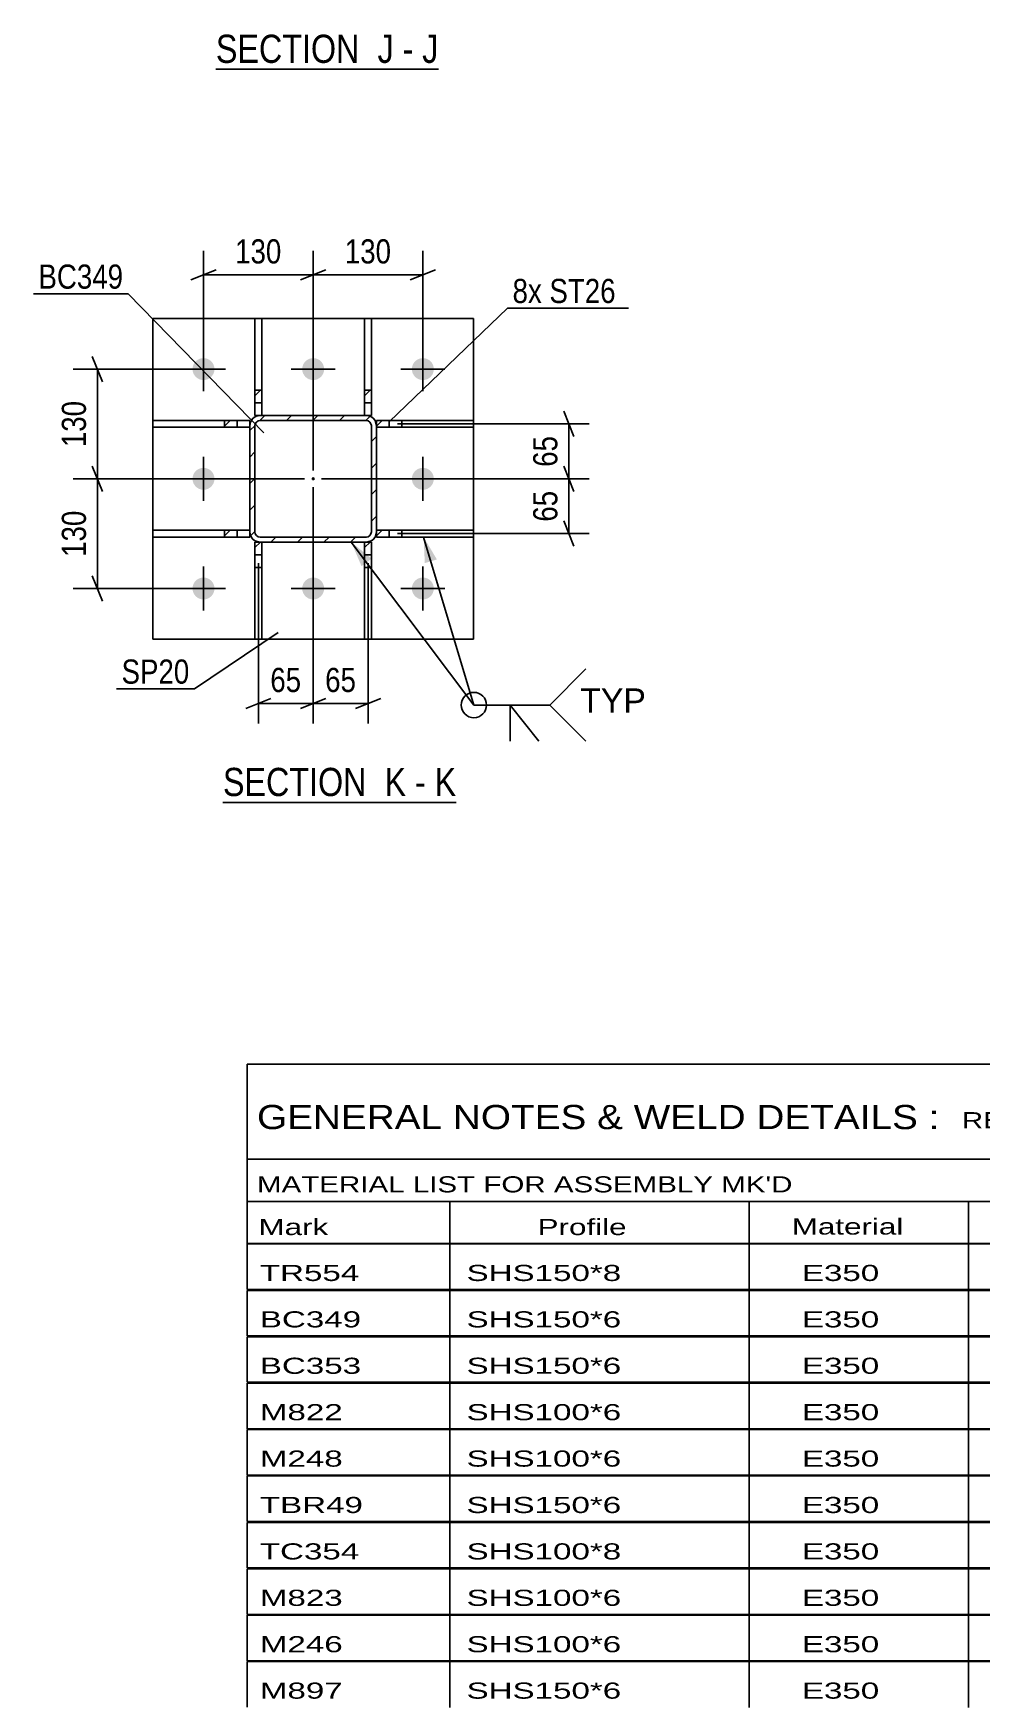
# Model space of a CAD drawing. Header units: millimetres. Extents: x -857 to 332, y -866 to -25.
# Drawn here: x -18 to 94.4, y -668.3 to -470.6 of the extents above; entities that cross this region are included whole.
import ezdxf

# ---------------------------------------------------------------- set-up
doc = ezdxf.new("R2010")
doc.units = ezdxf.units.MM
doc.linetypes.add('DXK_LINE_DOT2', pattern=[3.9198, 1.9599, -1.9599])
doc.linetypes.add('DXK_LINE_DOT3', pattern=[5.9187, 2.979, -0.9799, 0.9799, -0.9799])
doc.styles.add('Arial', font='ARIAL.TTF', dxfattribs={"height": 0.2})
doc.styles.add('Arial Narrow', font='ARIALN.TTF', dxfattribs={"height": 0.2})

# ---------------------------------------------------------------- blocks, each defined once
blk = doc.blocks.new('Unknown-570388934-21 - 4485')
at = {"color": 6, "linetype": 'Continuous'}
blk.add_line((3.64, -474.88), (30.01, -474.88), dxfattribs=at)
at = {"color": 0, "linetype": 'Continuous'}
for points in [[(21.75, -474.13), (21.75, -470.63), (3.64, -470.63), (3.64, -474.13)], [(24.72, -474.13), (24.72, -470.63), (22.8, -470.63), (22.8, -474.13)], [(27.04, -474.13), (27.04, -470.63), (25.77, -470.63), (25.77, -474.13)], [(30.01, -474.13), (30.01, -470.63), (28.09, -470.63), (28.09, -474.13)]]:
    blk.add_wipeout(points, dxfattribs=at)
at = {"color": 7, "linetype": 'Continuous', "style": 'Arial Narrow'}
for s, p in [('SECTION ', (3.64, -474.13)), ('J', (22.8, -474.13)), ('J', (28.09, -474.13)), ('-', (25.77, -474.13))]:
    blk.add_text(s, height=3.34, dxfattribs=at).set_placement(p)
blk = doc.blocks.new('Unknown-570388934-22 - 4045')
at = {"color": 6, "linetype": 'Continuous'}
blk.add_line((4.48, -561.77), (32.12, -561.77), dxfattribs=at)
at = {"color": 0, "linetype": 'Continuous'}
for points in [[(22.58, -561.02), (22.58, -557.52), (4.48, -557.52), (4.48, -561.02)], [(26.19, -561.02), (26.19, -557.52), (23.63, -557.52), (23.63, -561.02)], [(28.52, -561.02), (28.52, -557.52), (27.24, -557.52), (27.24, -561.02)], [(32.12, -561.02), (32.12, -557.52), (29.57, -557.52), (29.57, -561.02)]]:
    blk.add_wipeout(points, dxfattribs=at)
at = {"color": 7, "linetype": 'Continuous', "style": 'Arial Narrow'}
for s, p in [('SECTION ', (4.48, -561.02)), ('K', (23.63, -561.02)), ('K', (29.57, -561.02)), ('-', (27.24, -561.02))]:
    blk.add_text(s, height=3.34, dxfattribs=at).set_placement(p)
blk = doc.blocks.new('Part-570388934-4429 - 4045')
at = {"linetype": 'Continuous'}
h = blk.add_hatch(dxfattribs=at)
h.set_pattern_fill('', scale=0.7, style=0, pattern_type=0)
h.set_pattern_definition([(45, (25.67, -530.3233), (-1.5715, 1.5715), [])])
h.paths.add_polyline_path([(22.67, -530.32), (25.67, -530.32), (25.67, -529.52), (22.67, -529.52)])
at = {"color": 2, "linetype": 'Continuous'}
for p, q in [((22.67, -529.52), (22.67, -529.52)), ((22.67, -530.32), (22.67, -529.52)), ((22.67, -529.52), (25.67, -529.52)), ((25.67, -529.52), (34.17, -529.52)), ((25.67, -529.52), (25.67, -530.32)), ((34.17, -529.52), (34.17, -530.32)), ((22.67, -530.32), (22.67, -530.32)), ((25.67, -530.32), (22.67, -530.32)), ((34.17, -530.32), (25.67, -530.32))]:
    blk.add_line(p, q, dxfattribs=at)
at = {"color": 7, "linetype": 'DXK_LINE_DOT2'}
for p, q in [((22.67, -529.52), (34.17, -529.52)), ((22.67, -530.32), (22.67, -529.52)), ((24.17, -529.52), (24.17, -530.32)), ((24.17, -530.32), (22.67, -530.32)), ((24.17, -530.32), (34.17, -530.32))]:
    blk.add_line(p, q, dxfattribs=at)
blk = doc.blocks.new('Bolt-570388934-4102 - 4045')
at = {"linetype": 'Continuous'}
for points in [[(0.87, -510.42, -1), (3.47, -510.42, -1)], [(13.87, -510.42, -1), (16.47, -510.42, -1)], [(26.87, -510.42, -1), (29.47, -510.42, -1)], [(0.87, -523.42, -1), (3.47, -523.42, -1)], [(26.87, -523.42, -1), (29.47, -523.42, -1)], [(0.87, -536.42, -1), (3.47, -536.42, -1)], [(13.87, -536.42, -1), (16.47, -536.42, -1)], [(26.87, -536.42, -1), (29.47, -536.42, -1)]]:
    blk.add_hatch(color=1, dxfattribs=at).paths.add_polyline_path(points)
at = {"color": 1, "linetype": 'Continuous'}
for p, q in [((2.17, -513.02), (2.17, -507.82)), ((15.17, -513.02), (15.17, -507.82)), ((28.17, -513.02), (28.17, -507.82)), ((-0.43, -510.42), (4.77, -510.42)), ((12.57, -510.42), (17.77, -510.42)), ((25.57, -510.42), (30.77, -510.42)), ((2.17, -526.02), (2.17, -520.82)), ((28.17, -526.02), (28.17, -520.82)), ((-0.43, -523.42), (4.77, -523.42)), ((25.57, -523.42), (30.77, -523.42)), ((2.17, -539.02), (2.17, -533.82)), ((15.17, -539.02), (15.17, -533.82)), ((28.17, -539.02), (28.17, -533.82)), ((-0.43, -536.42), (4.77, -536.42)), ((12.57, -536.42), (17.77, -536.42)), ((25.57, -536.42), (30.77, -536.42))]:
    blk.add_line(p, q, dxfattribs=at)
blk = doc.blocks.new('Part-570388934-4340 - 4045')
at = {"linetype": 'Continuous'}
h = blk.add_hatch(dxfattribs=at)
h.set_pattern_fill('', scale=0.7, style=0, pattern_type=0)
h.set_pattern_definition([(45, (7.7571, -530.1826), (-1.57154, 1.57154), [])])
h.paths.add_polyline_path([(7.67, -529.72), (7.76, -530.18), (8.02, -530.57), (8.41, -530.83), (8.87, -530.92), (21.47, -530.92), (21.92, -530.83), (22.31, -530.57), (22.57, -530.18), (22.67, -529.72), (22.67, -517.12), (22.57, -516.66), (22.31, -516.27), (21.92, -516.01), (21.47, -515.92), (8.87, -515.92), (8.41, -516.01), (8.02, -516.27), (7.76, -516.66), (7.67, -517.12)])
h.paths.add_polyline_path([(8.27, -517.12), (8.31, -516.89), (8.44, -516.7), (8.64, -516.57), (8.87, -516.52), (21.47, -516.52), (21.7, -516.57), (21.89, -516.7), (22.02, -516.89), (22.07, -517.12), (22.07, -529.72), (22.02, -529.95), (21.89, -530.15), (21.7, -530.28), (21.47, -530.32), (8.87, -530.32), (8.64, -530.28), (8.44, -530.15), (8.31, -529.95), (8.27, -529.72)])
blk.add_hatch(color=30, dxfattribs=at).paths.add_polyline_path([(15.17, -523.52, -1), (15.17, -523.32, -1)])
at = {"color": 7, "linetype": 'DXK_LINE_DOT2'}
for p, q in [((8.41, -516.01), (8.87, -515.92)), ((21.47, -515.92), (8.87, -515.92)), ((21.47, -515.92), (21.92, -516.01)), ((7.67, -517.12), (7.76, -516.66)), ((7.67, -517.12), (7.67, -529.72)), ((8.31, -516.89), (8.27, -517.12)), ((8.27, -529.72), (8.27, -517.12)), ((8.44, -516.7), (8.31, -516.89)), ((8.64, -516.57), (8.44, -516.7)), ((8.87, -516.52), (8.64, -516.57)), ((8.87, -516.52), (21.47, -516.52)), ((21.7, -516.57), (21.47, -516.52)), ((21.89, -516.7), (21.7, -516.57)), ((22.02, -516.89), (21.89, -516.7)), ((22.07, -517.12), (22.02, -516.89)), ((22.07, -529.72), (22.07, -517.12)), ((22.57, -516.66), (22.67, -517.12)), ((22.67, -529.72), (22.67, -517.12)), ((7.76, -530.18), (7.67, -529.72)), ((8.27, -529.72), (8.31, -529.95)), ((22.02, -529.95), (22.07, -529.72)), ((22.67, -529.72), (22.57, -530.18)), ((8.31, -529.95), (8.44, -530.15)), ((8.87, -530.92), (8.41, -530.83)), ((8.44, -530.15), (8.64, -530.28)), ((8.64, -530.28), (8.87, -530.32)), ((8.87, -530.32), (21.47, -530.32)), ((8.87, -530.92), (21.47, -530.92)), ((21.47, -530.32), (21.7, -530.28)), ((21.92, -530.83), (21.47, -530.92)), ((21.7, -530.28), (21.89, -530.15)), ((21.89, -530.15), (22.02, -529.95))]:
    blk.add_line(p, q, dxfattribs=at)
at = {"color": 2, "linetype": 'Continuous'}
for p, q in [((8.87, -515.92), (8.41, -516.01)), ((8.87, -515.92), (8.87, -515.92)), ((8.87, -515.92), (21.47, -515.92)), ((21.47, -515.92), (21.47, -515.92)), ((21.92, -516.01), (21.47, -515.92)), ((7.76, -516.66), (7.67, -517.12)), ((7.67, -517.12), (7.67, -517.12)), ((7.67, -529.72), (7.67, -517.12)), ((8.27, -517.12), (8.31, -516.89)), ((8.27, -517.12), (8.27, -517.12)), ((8.27, -529.72), (8.27, -517.12)), ((8.31, -516.89), (8.44, -516.7)), ((8.44, -516.7), (8.64, -516.57)), ((8.64, -516.57), (8.87, -516.52)), ((8.87, -516.52), (8.87, -516.52)), ((8.87, -516.52), (21.47, -516.52)), ((21.47, -516.52), (21.47, -516.52)), ((21.47, -516.52), (21.7, -516.57)), ((21.7, -516.57), (21.89, -516.7)), ((21.89, -516.7), (22.02, -516.89)), ((22.02, -516.89), (22.07, -517.12)), ((22.07, -517.12), (22.07, -517.12)), ((22.07, -529.72), (22.07, -517.12)), ((22.67, -517.12), (22.57, -516.66)), ((22.67, -517.12), (22.67, -517.12)), ((22.67, -529.72), (22.67, -517.12)), ((7.67, -529.72), (7.67, -529.72)), ((7.67, -529.72), (7.76, -530.18)), ((8.27, -529.72), (8.27, -529.72)), ((8.31, -529.95), (8.27, -529.72)), ((22.07, -529.72), (22.02, -529.95)), ((22.07, -529.72), (22.07, -529.72)), ((22.57, -530.18), (22.67, -529.72)), ((22.67, -529.72), (22.67, -529.72)), ((8.44, -530.15), (8.31, -529.95)), ((8.41, -530.83), (8.87, -530.92)), ((8.64, -530.28), (8.44, -530.15)), ((8.87, -530.32), (8.64, -530.28)), ((8.87, -530.32), (8.87, -530.32)), ((8.87, -530.32), (21.47, -530.32)), ((8.87, -530.92), (8.87, -530.92)), ((8.87, -530.92), (21.47, -530.92)), ((21.7, -530.28), (21.47, -530.32)), ((21.47, -530.32), (21.47, -530.32)), ((21.47, -530.92), (21.92, -530.83)), ((21.47, -530.92), (21.47, -530.92)), ((21.89, -530.15), (21.7, -530.28)), ((22.02, -529.95), (21.89, -530.15))]:
    blk.add_line(p, q, dxfattribs=at)
at = {"color": 30, "linetype": 'DXK_LINE_DOT3'}
blk.add_line((15.17, -523.42), (15.17, -523.42), dxfattribs=at)
at = {"color": 30, "linetype": 'Continuous'}
blk.add_circle((15.17, -523.42), 0.1, dxfattribs=at)
at = {"color": 7, "linetype": 'DXK_LINE_DOT2'}
for centre, start, end in [((8.87, -517.12), 112.5, 157.5), ((21.47, -517.12), 22.5, 67.5), ((8.87, -529.72), 202.5, 247.5), ((21.47, -529.72), 292.5, 337.5)]:
    blk.add_arc(centre, 1.2, start, end, dxfattribs=at)
at = {"color": 2, "linetype": 'Continuous'}
for centre, start, end in [((8.87, -517.12), 112.5, 157.5), ((21.47, -517.12), 22.5, 67.5), ((8.87, -529.72), 202.5, 247.5), ((21.47, -529.72), 292.5, 337.5)]:
    blk.add_arc(centre, 1.2, start, end, dxfattribs=at)
blk = doc.blocks.new('Part-570388934-4358 - 4045')
at = {"color": 2, "linetype": 'Continuous'}
for p, q in [((-3.83, -542.42), (-3.83, -504.42)), ((-3.83, -504.42), (34.17, -504.42)), ((34.17, -542.42), (34.17, -504.42)), ((-3.83, -542.42), (34.17, -542.42))]:
    blk.add_line(p, q, dxfattribs=at)
blk = doc.blocks.new('Part-570388934-4424 - 4045')
at = {"linetype": 'Continuous'}
h = blk.add_hatch(dxfattribs=at)
h.set_pattern_fill('', scale=0.7, style=0, pattern_type=0)
h.set_pattern_definition([(45, (22.0655, -515.9233), (-1.5715, 1.5715), [])])
h.paths.add_polyline_path([(21.27, -515.92), (22.07, -515.92), (22.07, -512.92), (21.27, -512.92)])
at = {"color": 2, "linetype": 'Continuous'}
for p, q in [((22.07, -504.42), (21.27, -504.42)), ((21.27, -504.42), (21.27, -512.92)), ((22.07, -504.42), (22.07, -512.92)), ((21.27, -512.92), (21.27, -515.92)), ((22.07, -512.92), (21.27, -512.92)), ((22.07, -515.92), (22.07, -512.92)), ((21.27, -515.92), (21.27, -515.92)), ((21.27, -515.92), (22.07, -515.92)), ((22.07, -515.92), (22.07, -515.92))]:
    blk.add_line(p, q, dxfattribs=at)
at = {"color": 7, "linetype": 'DXK_LINE_DOT2'}
for p, q in [((21.27, -504.42), (21.27, -515.92)), ((22.07, -514.42), (22.07, -504.42)), ((21.27, -514.42), (22.07, -514.42)), ((21.27, -515.92), (22.07, -515.92)), ((22.07, -515.92), (22.07, -514.42))]:
    blk.add_line(p, q, dxfattribs=at)
blk = doc.blocks.new('Part-570388934-4425 - 4045')
at = {"linetype": 'Continuous'}
h = blk.add_hatch(dxfattribs=at)
h.set_pattern_fill('', scale=0.7, style=0, pattern_type=0)
h.set_pattern_definition([(45, (9.066, -515.9234), (-1.5715, 1.5715), [])])
h.paths.add_polyline_path([(8.27, -515.92), (9.07, -515.92), (9.07, -512.92), (8.27, -512.92)])
at = {"color": 2, "linetype": 'Continuous'}
for p, q in [((9.07, -504.42), (8.27, -504.42)), ((8.27, -504.42), (8.27, -512.92)), ((9.07, -504.42), (9.07, -512.92)), ((8.27, -512.92), (8.27, -515.92)), ((9.07, -512.92), (8.27, -512.92)), ((9.07, -515.92), (9.07, -512.92)), ((8.27, -515.92), (8.27, -515.92)), ((8.27, -515.92), (9.07, -515.92)), ((9.07, -515.92), (9.07, -515.92))]:
    blk.add_line(p, q, dxfattribs=at)
at = {"color": 7, "linetype": 'DXK_LINE_DOT2'}
for p, q in [((8.27, -504.42), (8.27, -515.92)), ((9.07, -515.92), (9.07, -504.42)), ((8.27, -514.42), (9.07, -514.42)), ((8.27, -515.92), (9.07, -515.92))]:
    blk.add_line(p, q, dxfattribs=at)
blk = doc.blocks.new('Part-570388934-4426 - 4045')
at = {"linetype": 'Continuous'}
h = blk.add_hatch(dxfattribs=at)
h.set_pattern_fill('', scale=0.7, style=0, pattern_type=0)
h.set_pattern_definition([(45, (22.0655, -533.9274), (-1.5715, 1.5715), [])])
h.paths.add_polyline_path([(21.27, -533.93), (22.07, -533.93), (22.07, -530.92), (21.27, -530.92)])
at = {"color": 2, "linetype": 'Continuous'}
for p, q in [((21.27, -530.92), (21.27, -530.92)), ((21.27, -533.93), (21.27, -530.92)), ((21.27, -530.92), (22.07, -530.92)), ((22.07, -530.92), (22.07, -530.92)), ((22.07, -530.92), (22.07, -533.93)), ((21.27, -542.42), (21.27, -533.93)), ((22.07, -533.93), (21.27, -533.93)), ((22.07, -533.93), (22.07, -542.42)), ((21.27, -542.42), (22.07, -542.42))]:
    blk.add_line(p, q, dxfattribs=at)
at = {"color": 7, "linetype": 'DXK_LINE_DOT2'}
for p, q in [((21.27, -530.92), (22.07, -530.92)), ((21.27, -532.42), (21.27, -530.92)), ((22.07, -530.92), (22.07, -533.93)), ((21.27, -532.42), (22.07, -532.42)), ((21.27, -532.42), (21.27, -542.42))]:
    blk.add_line(p, q, dxfattribs=at)
blk = doc.blocks.new('Part-570388934-4427 - 4045')
at = {"linetype": 'Continuous'}
h = blk.add_hatch(dxfattribs=at)
h.set_pattern_fill('', scale=0.7, style=0, pattern_type=0)
h.set_pattern_definition([(45, (9.066, -533.9274), (-1.5715, 1.5715), [])])
h.paths.add_polyline_path([(8.27, -533.93), (9.07, -533.93), (9.07, -530.92), (8.27, -530.92)])
at = {"color": 2, "linetype": 'Continuous'}
for p, q in [((8.27, -530.92), (8.27, -530.92)), ((8.27, -533.93), (8.27, -530.92)), ((8.27, -530.92), (9.07, -530.92)), ((9.07, -530.92), (9.07, -530.92)), ((9.07, -530.92), (9.07, -533.93)), ((8.27, -542.42), (8.27, -533.93)), ((9.07, -533.93), (8.27, -533.93)), ((9.07, -533.93), (9.07, -542.42)), ((8.27, -542.42), (9.07, -542.42))]:
    blk.add_line(p, q, dxfattribs=at)
at = {"color": 7, "linetype": 'DXK_LINE_DOT2'}
for p, q in [((8.27, -530.92), (9.07, -530.92)), ((8.27, -532.42), (8.27, -530.92)), ((9.07, -530.92), (9.07, -533.93)), ((8.27, -532.42), (9.07, -532.42)), ((8.27, -532.42), (8.27, -542.42))]:
    blk.add_line(p, q, dxfattribs=at)
blk = doc.blocks.new('Part-570388934-4428 - 4045')
at = {"linetype": 'Continuous'}
h = blk.add_hatch(dxfattribs=at)
h.set_pattern_fill('', scale=0.7, style=0, pattern_type=0)
h.set_pattern_definition([(45, (25.67, -517.3233), (-1.5715, 1.5715), [])])
h.paths.add_polyline_path([(22.67, -517.32), (25.67, -517.32), (25.67, -516.52), (22.67, -516.52)])
at = {"color": 2, "linetype": 'Continuous'}
for p, q in [((22.67, -516.52), (22.67, -516.52)), ((22.67, -517.32), (22.67, -516.52)), ((22.67, -516.52), (25.67, -516.52)), ((22.67, -517.32), (22.67, -517.32)), ((25.67, -517.32), (22.67, -517.32)), ((34.17, -516.52), (25.67, -516.52)), ((25.67, -516.52), (25.67, -517.32)), ((34.17, -517.32), (25.67, -517.32)), ((34.17, -517.32), (34.17, -516.52))]:
    blk.add_line(p, q, dxfattribs=at)
at = {"color": 7, "linetype": 'DXK_LINE_DOT2'}
for p, q in [((34.17, -516.52), (22.67, -516.52)), ((22.67, -516.52), (22.67, -517.32)), ((24.17, -517.32), (22.67, -517.32)), ((24.17, -516.52), (24.17, -517.32)), ((24.17, -517.32), (34.17, -517.32))]:
    blk.add_line(p, q, dxfattribs=at)
blk = doc.blocks.new('Part-570388934-4430 - 4045')
at = {"linetype": 'Continuous'}
h = blk.add_hatch(dxfattribs=at)
h.set_pattern_fill('', scale=0.7, style=0, pattern_type=0)
h.set_pattern_definition([(45, (7.6658, -517.3234), (-1.5715, 1.5715), [])])
h.paths.add_polyline_path([(4.66, -517.32), (7.67, -517.32), (7.67, -516.52), (4.66, -516.52)])
at = {"color": 2, "linetype": 'Continuous'}
for p, q in [((-3.83, -516.52), (4.66, -516.52)), ((-3.83, -516.52), (-3.83, -517.32)), ((-3.83, -517.32), (4.66, -517.32)), ((4.66, -516.52), (7.67, -516.52)), ((4.66, -517.32), (4.66, -516.52)), ((4.66, -517.32), (7.67, -517.32)), ((7.67, -516.52), (7.67, -516.52)), ((7.67, -517.32), (7.67, -516.52)), ((7.67, -517.32), (7.67, -517.32))]:
    blk.add_line(p, q, dxfattribs=at)
at = {"color": 7, "linetype": 'DXK_LINE_DOT2'}
for p, q in [((4.66, -516.52), (-3.83, -516.52)), ((-3.83, -517.32), (7.67, -517.32)), ((7.67, -516.52), (4.66, -516.52)), ((6.17, -517.32), (6.17, -516.52)), ((7.67, -516.52), (7.67, -517.32)), ((7.67, -516.52), (7.67, -516.52))]:
    blk.add_line(p, q, dxfattribs=at)
blk = doc.blocks.new('Part-570388934-4431 - 4045')
at = {"linetype": 'Continuous'}
h = blk.add_hatch(dxfattribs=at)
h.set_pattern_fill('', scale=0.7, style=0, pattern_type=0)
h.set_pattern_definition([(45, (7.6658, -530.3234), (-1.5715, 1.5715), [])])
h.paths.add_polyline_path([(4.66, -530.32), (7.67, -530.32), (7.67, -529.52), (4.66, -529.52)])
at = {"color": 2, "linetype": 'Continuous'}
for p, q in [((-3.83, -529.52), (4.66, -529.52)), ((-3.83, -529.52), (-3.83, -530.32)), ((4.66, -529.52), (7.67, -529.52)), ((4.66, -530.32), (4.66, -529.52)), ((7.67, -529.52), (7.67, -529.52)), ((7.67, -530.32), (7.67, -529.52)), ((-3.83, -530.32), (4.66, -530.32)), ((4.66, -530.32), (7.67, -530.32)), ((7.67, -530.32), (7.67, -530.32))]:
    blk.add_line(p, q, dxfattribs=at)
at = {"color": 7, "linetype": 'DXK_LINE_DOT2'}
for p, q in [((6.17, -529.52), (-3.83, -529.52)), ((6.17, -530.32), (6.17, -529.52)), ((6.17, -529.52), (7.67, -529.52)), ((7.67, -530.32), (7.67, -529.52)), ((-3.83, -530.32), (7.67, -530.32))]:
    blk.add_line(p, q, dxfattribs=at)
blk = doc.blocks.new('StraightDimension-570388934-4437 - 4045')
at = {"color": 7, "linetype": 'Continuous'}
for p, q in [((15.16, -522.43), (15.16, -496.4)), ((28.17, -509.42), (28.17, -496.4)), ((16.66, -498.65), (13.66, -499.85)), ((15.16, -499.25), (28.17, -499.25)), ((26.67, -499.85), (29.67, -498.65))]:
    blk.add_line(p, q, dxfattribs=at)
at = {"color": 0}
blk.add_wipeout([(25.01, -498.5), (25.01, -494.3), (18.32, -494.3), (18.32, -498.5)], dxfattribs=at)
at = {"color": 3, "style": 'Arial Narrow'}
blk.add_text('130', height=2.863, dxfattribs=at).set_placement((18.92, -497.9))
blk = doc.blocks.new('StraightDimension-570388934-23913 - 4045')
at = {"color": 7, "linetype": 'Continuous'}
for p, q in [((44.86, -515.42), (46.06, -518.42)), ((25.17, -516.92), (47.86, -516.92)), ((45.46, -523.42), (45.46, -516.92)), ((46.06, -524.92), (44.86, -521.92)), ((16.17, -523.42), (47.86, -523.42))]:
    blk.add_line(p, q, dxfattribs=at)
at = {"color": 0}
blk.add_wipeout([(44.71, -517.75), (40.51, -517.75), (40.51, -522.6), (44.71, -522.6)], dxfattribs=at)
at = {"color": 3, "style": 'Arial Narrow'}
blk.add_text('65', height=2.863, rotation=90.0002, dxfattribs=at).set_placement((44.11, -522))
blk = doc.blocks.new('StraightDimension-570388934-4445 - 4045')
at = {"color": 7, "linetype": 'Continuous'}
for p, q in [((2.17, -509.42), (2.17, -496.4)), ((15.16, -522.43), (15.16, -496.4)), ((3.67, -498.65), (0.67, -499.85)), ((2.17, -499.25), (15.16, -499.25)), ((13.66, -499.85), (16.66, -498.65))]:
    blk.add_line(p, q, dxfattribs=at)
at = {"color": 0}
blk.add_wipeout([(12.01, -498.5), (12.01, -494.3), (5.32, -494.3), (5.32, -498.5)], dxfattribs=at)
at = {"color": 3, "style": 'Arial Narrow'}
blk.add_text('130', height=2.863, dxfattribs=at).set_placement((5.92, -497.9))
blk = doc.blocks.new('StraightDimension-570388934-4454 - 4045')
at = {"color": 7, "linetype": 'Continuous'}
for p, q in [((-9.81, -511.92), (-11.01, -508.92)), ((1.17, -510.42), (-13.26, -510.42)), ((-10.41, -523.43), (-10.41, -510.42)), ((-11.01, -521.93), (-9.81, -524.93)), ((14.16, -523.43), (-13.26, -523.43))]:
    blk.add_line(p, q, dxfattribs=at)
at = {"color": 0}
blk.add_wipeout([(-11.16, -513.58), (-15.36, -513.58), (-15.36, -520.27), (-11.16, -520.27)], dxfattribs=at)
at = {"color": 3, "style": 'Arial Narrow'}
blk.add_text('130', height=2.863, rotation=90.0002, dxfattribs=at).set_placement((-11.76, -519.67))
blk = doc.blocks.new('StraightDimension-570388934-23914 - 4045')
at = {"color": 7, "linetype": 'Continuous'}
for p, q in [((44.86, -521.92), (46.06, -524.92)), ((16.17, -523.42), (47.86, -523.42)), ((45.46, -529.92), (45.46, -523.42)), ((46.06, -531.42), (44.86, -528.42)), ((25.17, -529.92), (47.86, -529.92))]:
    blk.add_line(p, q, dxfattribs=at)
at = {"color": 0}
blk.add_wipeout([(44.71, -524.25), (40.51, -524.25), (40.51, -529.1), (44.71, -529.1)], dxfattribs=at)
at = {"color": 3, "style": 'Arial Narrow'}
blk.add_text('65', height=2.863, rotation=90.0002, dxfattribs=at).set_placement((44.11, -528.5))
blk = doc.blocks.new('StraightDimension-570388934-4462 - 4045')
at = {"color": 7, "linetype": 'Continuous'}
for p, q in [((-9.81, -524.93), (-11.01, -521.93)), ((14.16, -523.43), (-13.26, -523.43)), ((-10.41, -536.42), (-10.41, -523.43)), ((-11.01, -534.92), (-9.81, -537.92)), ((1.17, -536.42), (-13.26, -536.42))]:
    blk.add_line(p, q, dxfattribs=at)
at = {"color": 0}
blk.add_wipeout([(-11.16, -526.58), (-15.36, -526.58), (-15.36, -533.27), (-11.16, -533.27)], dxfattribs=at)
at = {"color": 3, "style": 'Arial Narrow'}
blk.add_text('130', height=2.863, rotation=90.0002, dxfattribs=at).set_placement((-11.76, -532.67))
blk = doc.blocks.new('StraightDimension-570388934-23820 - 4045')
at = {"color": 7, "linetype": 'Continuous'}
for p, q in [((15.17, -524.42), (15.17, -552.44)), ((21.67, -533.42), (21.67, -552.44)), ((13.67, -550.64), (16.67, -549.44)), ((23.17, -549.44), (20.17, -550.64)), ((15.17, -550.04), (21.67, -550.04))]:
    blk.add_line(p, q, dxfattribs=at)
at = {"color": 0}
blk.add_wipeout([(20.84, -549.29), (20.84, -545.09), (15.99, -545.09), (15.99, -549.29)], dxfattribs=at)
at = {"color": 3, "style": 'Arial Narrow'}
blk.add_text('65', height=2.863, dxfattribs=at).set_placement((16.59, -548.69))
blk = doc.blocks.new('StraightDimension-570388934-23821 - 4045')
at = {"color": 7, "linetype": 'Continuous'}
for p, q in [((15.17, -524.42), (15.17, -552.44)), ((8.67, -533.42), (8.67, -552.44)), ((7.17, -550.64), (10.17, -549.44)), ((16.67, -549.44), (13.67, -550.64)), ((8.67, -550.04), (15.17, -550.04))]:
    blk.add_line(p, q, dxfattribs=at)
at = {"color": 0}
blk.add_wipeout([(14.34, -549.29), (14.34, -545.09), (9.49, -545.09), (9.49, -549.29)], dxfattribs=at)
at = {"color": 3, "style": 'Arial Narrow'}
blk.add_text('65', height=2.863, dxfattribs=at).set_placement((10.09, -548.69))
blk = doc.blocks.new('Unknown-570388934-24922')
at = {"color": 7, "linetype": 'Continuous'}
for p, q in [((7.35, -592.8), (167.35, -592.8)), ((7.35, -604.05), (7.35, -592.8)), ((7.35, -604.05), (167.35, -604.05)), ((7.35, -604.05), (7.35, -609.05)), ((7.35, -609.05), (167.35, -609.05)), ((7.35, -609.05), (7.35, -614.05)), ((31.35, -609.05), (31.35, -614.05)), ((66.85, -609.05), (66.85, -614.05)), ((92.85, -609.05), (92.85, -614.05)), ((7.35, -614.05), (167.35, -614.05)), ((7.35, -614.1), (7.35, -619.5)), ((7.35, -614.1), (167.35, -614.1)), ((31.35, -614.05), (31.35, -619.55)), ((66.85, -614.05), (66.85, -619.55)), ((92.85, -614.05), (92.85, -619.55)), ((7.35, -619.5), (167.35, -619.5)), ((7.35, -619.6), (7.35, -625)), ((7.35, -619.6), (167.35, -619.6)), ((31.35, -619.55), (31.35, -625.05)), ((66.85, -619.55), (66.85, -625.05)), ((92.85, -619.55), (92.85, -625.05)), ((7.35, -625), (167.35, -625)), ((7.35, -625.1), (7.35, -630.5)), ((7.35, -625.1), (167.35, -625.1)), ((31.35, -625.05), (31.35, -630.55)), ((66.85, -625.05), (66.85, -630.55)), ((92.85, -625.05), (92.85, -630.55)), ((7.35, -630.5), (167.35, -630.5)), ((7.35, -630.6), (7.35, -636)), ((7.35, -630.6), (167.35, -630.6)), ((31.35, -630.55), (31.35, -636.05)), ((66.85, -630.55), (66.85, -636.05)), ((92.85, -630.55), (92.85, -636.05)), ((7.35, -636), (167.35, -636)), ((7.35, -636.1), (7.35, -641.5)), ((7.35, -636.1), (167.35, -636.1)), ((31.35, -636.05), (31.35, -641.55)), ((66.85, -636.05), (66.85, -641.55)), ((92.85, -636.05), (92.85, -641.55)), ((7.35, -641.5), (167.35, -641.5)), ((7.35, -641.6), (7.35, -647)), ((7.35, -641.6), (167.35, -641.6)), ((31.35, -641.55), (31.35, -647.05)), ((66.85, -641.55), (66.85, -647.05)), ((92.85, -641.55), (92.85, -647.05)), ((7.35, -647), (167.35, -647)), ((7.35, -647.1), (7.35, -652.5)), ((7.35, -647.1), (167.35, -647.1)), ((31.35, -647.05), (31.35, -652.55)), ((66.85, -647.05), (66.85, -652.55)), ((92.85, -647.05), (92.85, -652.55)), ((7.35, -652.5), (167.35, -652.5)), ((7.35, -652.6), (7.35, -658)), ((7.35, -652.6), (167.35, -652.6)), ((31.35, -652.55), (31.35, -658.05)), ((66.85, -652.55), (66.85, -658.05)), ((92.85, -652.55), (92.85, -658.05)), ((7.35, -658), (167.35, -658)), ((7.35, -658.1), (7.35, -663.5)), ((7.35, -658.1), (167.35, -658.1)), ((31.35, -658.05), (31.35, -663.55)), ((66.85, -658.05), (66.85, -663.55)), ((92.85, -658.05), (92.85, -663.55)), ((7.35, -663.5), (167.35, -663.5)), ((7.35, -663.6), (7.35, -669)), ((7.35, -663.6), (167.35, -663.6)), ((31.35, -663.55), (31.35, -669.05)), ((66.85, -663.55), (66.85, -669.05)), ((92.85, -663.55), (92.85, -669.05))]:
    blk.add_line(p, q, dxfattribs=at)
at = {"color": 7, "style": 'Arial Narrow'}
for s, height, width, p in [('GENERAL NOTES & WELD DETAILS :', 2.8633, 1.4, (8.51, -600.49)), ('REFER TYP DRAWING TYP-01', 1.9089, 1.6, (92.05, -600.39)), ("MATERIAL LIST FOR ASSEMBLY MK'D", 1.9089, 1.6, (8.51, -607.99)), ('Mark', 1.909, 1.7, (8.69, -613.05)), ('Profile', 1.909, 1.7, (41.77, -613.05)), ('Material', 1.909, 1.7, (71.89, -612.99))]:
    blk.add_text(s, height=height, dxfattribs=dict(at, width=width)).set_placement(p)
at = {"color": 7, "linetype": 'Continuous', "style": 'Arial Narrow', "width": 1.794707}
for s, p in [('TR554', (8.85, -618.49)), ('SHS150*8', (33.35, -618.49)), ('E350', (73.09, -618.49)), ('BC349', (8.85, -623.99)), ('SHS150*6', (33.35, -623.99)), ('E350', (73.09, -623.99)), ('BC353', (8.85, -629.49)), ('SHS150*6', (33.35, -629.49)), ('E350', (73.09, -629.49)), ('M822', (8.85, -634.99)), ('SHS100*6', (33.35, -634.99)), ('E350', (73.09, -634.99)), ('M248', (8.85, -640.49)), ('SHS100*6', (33.35, -640.49)), ('E350', (73.09, -640.49)), ('TBR49', (8.85, -645.99)), ('SHS150*6', (33.35, -645.99)), ('E350', (73.09, -645.99)), ('TC354', (8.85, -651.49)), ('SHS100*8', (33.35, -651.49)), ('E350', (73.09, -651.49)), ('M823', (8.85, -656.99)), ('SHS100*6', (33.35, -656.99)), ('E350', (73.09, -656.99)), ('M246', (8.85, -662.49)), ('SHS100*6', (33.35, -662.49)), ('E350', (73.09, -662.49)), ('M897', (8.85, -667.99)), ('SHS150*6', (33.35, -667.99)), ('E350', (73.09, -667.99))]:
    blk.add_text(s, height=1.909, dxfattribs=at).set_placement(p)
blk = doc.blocks.new('Mark-570388934-4336 - 4045')
at = {"color": 0}
blk.add_wipeout([(-7.35, -500.89), (-7.35, -497.89), (-17.39, -497.89), (-17.39, -500.89)], dxfattribs=at)
blk.add_wipeout([(-7.35, -500.89), (-7.35, -497.89), (-17.39, -497.89), (-17.39, -500.89)], dxfattribs=at)
at = {"color": 30, "linetype": 'Continuous'}
for p in [(-17.99, -501.49), (9.34, -517.97)]:
    blk.add_line(p, (-6.75, -501.49), dxfattribs=at)
at = {"color": 3, "style": 'Arial Narrow'}
blk.add_text('BC349', height=2.863, dxfattribs=at).set_placement((-17.39, -500.89))
blk = doc.blocks.new('Mark-570388934-4354 - 4045')
at = {"color": 0}
blk.add_wipeout([(0.5, -547.7), (0.5, -544.7), (-7.54, -544.7), (-7.54, -547.7)], dxfattribs=at)
blk.add_wipeout([(0.5, -547.7), (0.5, -544.7), (-7.54, -544.7), (-7.54, -547.7)], dxfattribs=at)
at = {"color": 30, "linetype": 'Continuous'}
for p in [(11.03, -541.62), (-8.14, -548.3)]:
    blk.add_line(p, (1.1, -548.3), dxfattribs=at)
at = {"color": 3, "style": 'Arial Narrow'}
blk.add_text('SP20', height=2.863, dxfattribs=at).set_placement((-7.54, -547.7))
blk = doc.blocks.new('WeldMark-570388934-23954 - 4045')
at = {"linetype": 'Continuous'}
for points in [[(20.9, -533.78), (19.69, -530.93), (22.09, -532.88)], [(28.4, -533.41), (28.26, -530.32), (29.83, -532.98)]]:
    blk.add_hatch(color=30, dxfattribs=at).paths.add_polyline_path(points)
at = {"color": 30, "linetype": 'Continuous'}
for p, q in [((19.69, -530.93), (34.22, -550.23)), ((28.26, -530.32), (34.22, -550.23)), ((34.22, -550.23), (43.22, -550.23))]:
    blk.add_line(p, q, dxfattribs=at)
at = {"color": 3, "linetype": 'Continuous'}
for q in [(41.93, -554.52), (38.5, -554.52)]:
    blk.add_line((38.5, -550.23), q, dxfattribs=at)
for start, end in [(90, 270), (270, 90)]:
    blk.add_arc((34.22, -550.23), 1.5, start, end, dxfattribs=at)
at = {"color": 0, "linetype": 'Continuous'}
blk.add_wipeout([(54.59, -551.13), (54.59, -548.13), (46.82, -548.13), (46.82, -551.13)], dxfattribs=at)
blk.add_wipeout([(54.59, -551.13), (54.59, -548.13), (46.82, -548.13), (46.82, -551.13)], dxfattribs=at)
at = {"color": 3, "linetype": 'Continuous'}
for q in [(47.5, -545.95), (47.5, -554.52)]:
    blk.add_line((43.22, -550.23), q, dxfattribs=at)
at = {"color": 3, "linetype": 'Continuous', "style": 'Arial'}
blk.add_text('TYP', height=2.865, dxfattribs=at).set_placement((46.82, -551.13))
blk = doc.blocks.new('MarkSet-570388934-23899 - 4045')
at = {"color": 0}
blk.add_wipeout([(42.27, -502.59), (42.27, -499.59), (38.8, -499.59), (38.8, -502.59)], dxfattribs=at)
blk.add_wipeout([(42.27, -502.59), (42.27, -499.59), (38.8, -499.59), (38.8, -502.59)], dxfattribs=at)
at = {"color": 30, "linetype": 'Continuous'}
blk.add_line((24.19, -516.66), (38.2, -503.19), dxfattribs=at)
at = {"color": 0}
blk.add_wipeout([(51.03, -502.59), (51.03, -499.59), (43.17, -499.59), (43.17, -502.59)], dxfattribs=at)
blk.add_wipeout([(51.03, -502.59), (51.03, -499.59), (43.17, -499.59), (43.17, -502.59)], dxfattribs=at)
at = {"color": 30, "linetype": 'Continuous'}
blk.add_line((38.2, -503.19), (52.53, -503.19), dxfattribs=at)
at = {"color": 3, "style": 'Arial Narrow'}
for s, p in [('8x', (38.8, -502.59)), ('ST26', (43.17, -502.59))]:
    blk.add_text(s, height=2.863, dxfattribs=at).set_placement(p)

msp = doc.modelspace()

# ---------------------------------------------------------------- block references
for name in ['Unknown-570388934-21 - 4485', 'Part-570388934-4358 - 4045', 'Part-570388934-4425 - 4045', 'Part-570388934-4424 - 4045', 'Bolt-570388934-4102 - 4045', 'Part-570388934-4340 - 4045', 'Part-570388934-4430 - 4045', 'Part-570388934-4428 - 4045', 'Part-570388934-4431 - 4045', 'Part-570388934-4429 - 4045', 'Part-570388934-4427 - 4045', 'Part-570388934-4426 - 4045', 'Unknown-570388934-22 - 4045', 'Unknown-570388934-24922']:
    msp.add_blockref(name, (0, 0))

# ---------------------------------------------------------------- next in the draw order: block references
msp.add_blockref('StraightDimension-570388934-4437 - 4045', (0, 0))

# ---------------------------------------------------------------- next in the draw order: block references
msp.add_blockref('StraightDimension-570388934-23913 - 4045', (0, 0))

# ---------------------------------------------------------------- next in the draw order: block references
for name in ['StraightDimension-570388934-4445 - 4045', 'MarkSet-570388934-23899 - 4045']:
    msp.add_blockref(name, (0, 0))

# ---------------------------------------------------------------- next in the draw order: block references
for name in ['StraightDimension-570388934-4454 - 4045', 'StraightDimension-570388934-23914 - 4045']:
    msp.add_blockref(name, (0, 0))

# ---------------------------------------------------------------- next in the draw order: block references
for name in ['Mark-570388934-4336 - 4045', 'StraightDimension-570388934-4462 - 4045']:
    msp.add_blockref(name, (0, 0))

# ---------------------------------------------------------------- next in the draw order: block references
msp.add_blockref('StraightDimension-570388934-23820 - 4045', (0, 0))

# ---------------------------------------------------------------- next in the draw order: block references
for name in ['StraightDimension-570388934-23821 - 4045', 'WeldMark-570388934-23954 - 4045']:
    msp.add_blockref(name, (0, 0))

# ---------------------------------------------------------------- next in the draw order: block references
msp.add_blockref('Mark-570388934-4354 - 4045', (0, 0))

doc.saveas('drawing.dxf')
